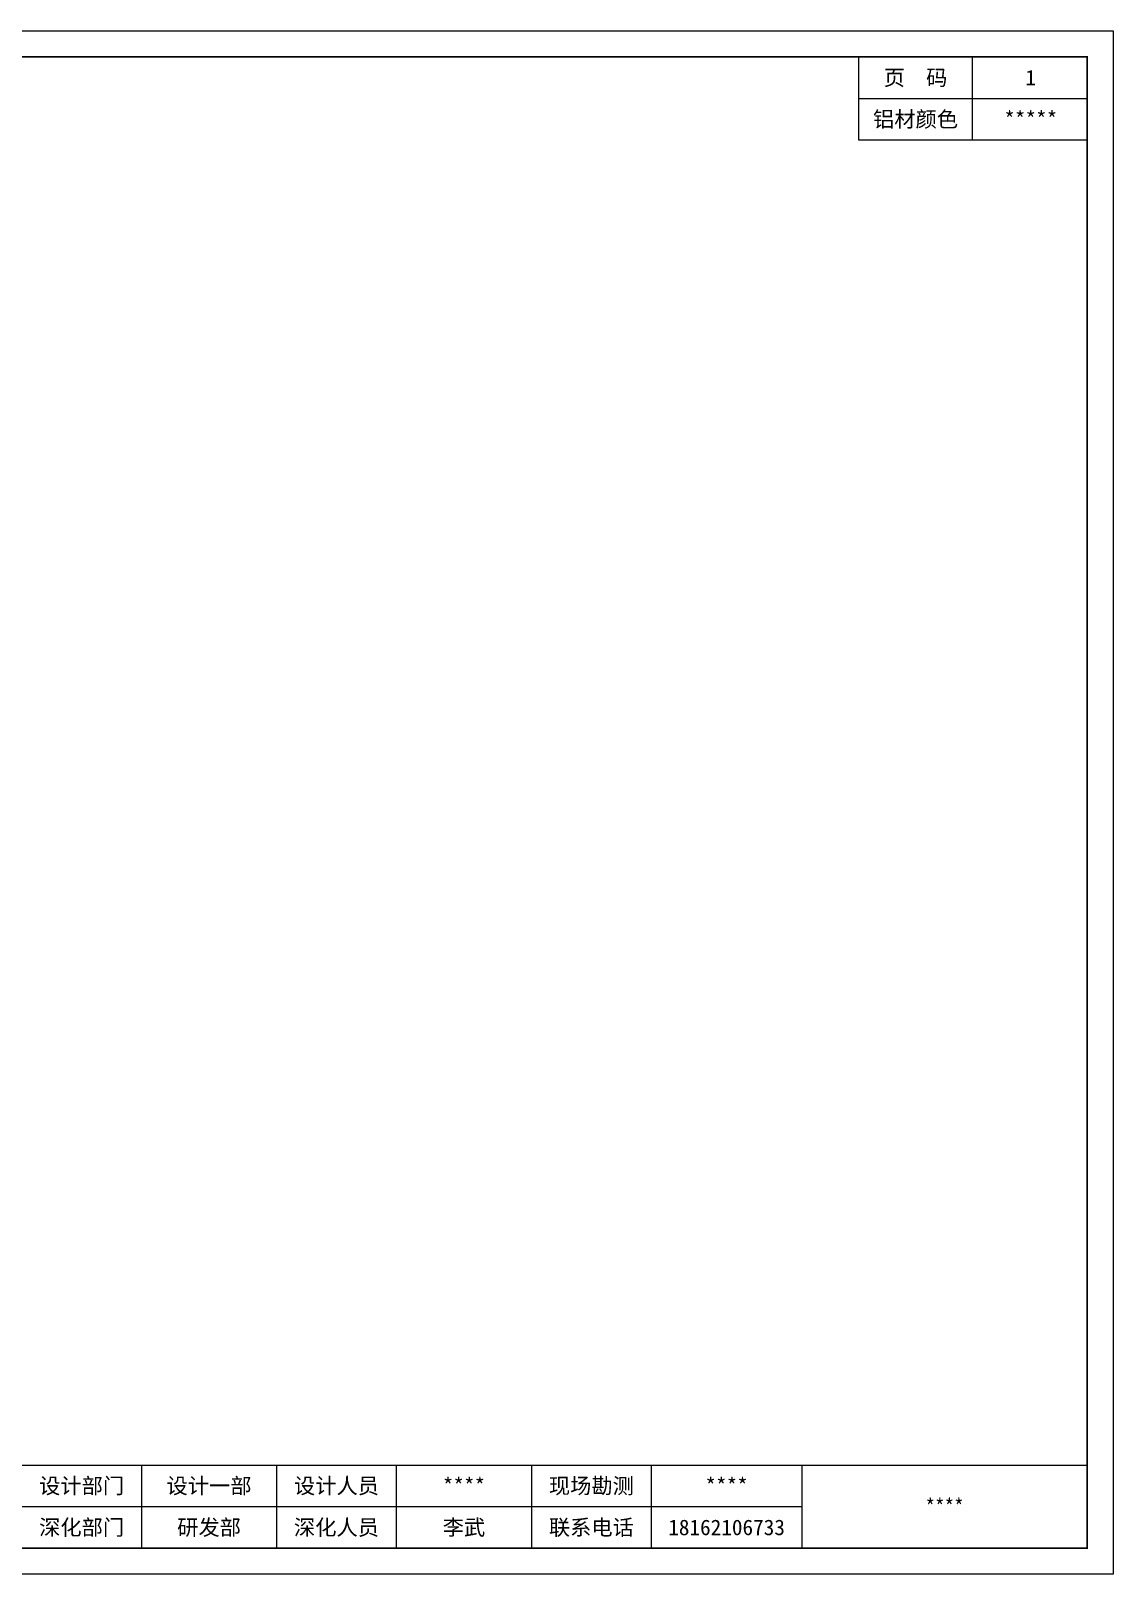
# Model space of a CAD drawing. Header units: millimetres. Extents: x 656 to 1522, y 1 to 298.
# Drawn here: x 867.9 to 1076.2, y 0.5 to 297.5 of the extents above; entities that cross this region are included whole.
import ezdxf
from ezdxf.enums import TextEntityAlignment as Align

# ---------------------------------------------------------------- set-up
doc = ezdxf.new("R2010")
doc.units = ezdxf.units.MM
doc.header["$MEASUREMENT"] = 0
for name, color, linetype, lineweight in [('BF-图框', 125, 'Continuous', 15), ('BF-文字说明', 33, 'Continuous', 18), ('BF-电路', 6, 'Continuous', 9)]:
    doc.layers.add(name, color=color, linetype=linetype, lineweight=lineweight)
doc.styles.add('黑体', font='simhei.ttf', dxfattribs={"width": 0.7})

# ---------------------------------------------------------------- blocks, each defined once
blk = doc.blocks.new('BFA3H')
at = {"layer": 'BF-图框'}
for p, q in [((415, 292), (5, 292)), ((415, 5), (415, 292)), ((5, 5), (415, 5))]:
    blk.add_line(p, q, dxfattribs=at)
at = {"layer": 'BF-图框', "lineweight": 9}
for p, q in [((392.95, 276), (392.95, 292)), ((371, 284), (415, 284)), ((5, 21), (415, 21)), ((233.02, 21), (233.02, 5)), ((259.04, 21), (259.04, 5)), ((282.06, 21), (282.06, 5)), ((308.09, 21), (308.09, 5)), ((331.11, 21), (331.11, 5)), ((360.13, 21), (360.13, 5)), ((83.2, 13), (360.13, 13))]:
    blk.add_line(p, q, dxfattribs=at)
at = {"layer": 'BF-图框', "const_width": 0.322}
blk.add_lwpolyline([(415, 292), (415, 5), (5, 5), (5, 292)], close=True, dxfattribs=at)
at = {"layer": 'BF-图框', "lineweight": 9}
blk.add_lwpolyline([(371, 292), (371, 276), (414.91, 276)], dxfattribs=at)
at = {"layer": 'BF-电路', "color": 6, "ltscale": 2}
blk.add_lwpolyline([(420, 297), (420, 0), (0, 0), (0, 297)], close=True, dxfattribs=at)
at = {"layer": 'BF-图框', "lineweight": 9, "style": '黑体'}
for s, p in [('页  码', (381.98, 288)), ('铝材颜色', (381.98, 280)), ('设计部门', (221.51, 17)), ('设计人员', (270.55, 17)), ('现场勘测', (319.6, 17)), ('深化部门', (221.51, 9)), ('深化人员', (270.55, 9)), ('联系电话', (319.6, 9))]:
    blk.add_text(s, height=3, dxfattribs=at).set_placement(p, align=Align.MIDDLE_CENTER)
at = {"layer": 'BF-文字说明', "style": '黑体'}
for tag, p in [('页码', (404.15, 288)), ('铝材颜色', (404.15, 280)), ('设计部门', (246.03, 17)), ('设计人员', (295.07, 17)), ('现场勘测', (345.62, 17)), ('日期', (187.97, 9)), ('深化部门', (246.03, 9)), ('图纸深化', (295.07, 9)), ('联系电话', (345.62, 9))]:
    blk.add_attdef(tag, text='', height=3, dxfattribs=at).set_placement(p, align=Align.MIDDLE_CENTER)
blk.add_attdef('工程名称', text='', height=3, dxfattribs=at).set_placement((112.47, 14.63), align=Align.BOTTOM_LEFT)
at = {"layer": 'BF-文字说明', "style": '黑体', "width": 0.9}
blk.add_attdef('图名', text='', height=3, dxfattribs=at).set_placement((387.56, 13), align=Align.MIDDLE_CENTER)
at = {"layer": 'BF-文字说明', "style": '黑体'}
blk.add_attdef('比例', text='', height=3, dxfattribs=at).set_placement((122.21, 9), align=Align.MIDDLE_LEFT)

msp = doc.modelspace()

# ---------------------------------------------------------------- block references
at = {"layer": 'BF-图框'}
ref = msp.add_blockref('BFA3H', (656.18, 0.54), dxfattribs=at)
ref.add_attrib('页码', '1', dxfattribs={"layer": 'BF-文字说明', "height": 3, "style": '黑体'}).set_placement((1060.33, 288.54), align=Align.MIDDLE_CENTER)
ref.add_attrib('铝材颜色', '*****', dxfattribs={"layer": 'BF-文字说明', "height": 3, "style": '黑体'}).set_placement((1060.33, 280.54), align=Align.MIDDLE_CENTER)
ref.add_attrib('图名', '****', dxfattribs={"layer": 'BF-文字说明', "height": 3, "style": '黑体', "width": 0.9}).set_placement((1043.75, 13.54), align=Align.MIDDLE_CENTER)
ref.add_attrib('现场勘测', '****', dxfattribs={"layer": 'BF-文字说明', "height": 3, "style": '黑体'}).set_placement((1001.8, 17.54), align=Align.MIDDLE_CENTER)
ref.add_attrib('设计人员', '****', dxfattribs={"layer": 'BF-文字说明', "height": 3, "style": '黑体'}).set_placement((951.26, 17.54), align=Align.MIDDLE_CENTER)
ref.add_attrib('图纸深化', '李武', dxfattribs={"layer": 'BF-文字说明', "height": 3, "style": '黑体'}).set_placement((951.26, 9.54), align=Align.MIDDLE_CENTER)
ref.add_attrib('联系电话', '18162106733', dxfattribs={"layer": 'BF-文字说明', "height": 3, "style": '黑体'}).set_placement((1001.8, 9.54), align=Align.MIDDLE_CENTER)
ref.add_attrib('设计部门', '设计一部', dxfattribs={"layer": 'BF-文字说明', "height": 3, "style": '黑体'}).set_placement((902.21, 17.54), align=Align.MIDDLE_CENTER)
ref.add_attrib('深化部门', '研发部', dxfattribs={"layer": 'BF-文字说明', "height": 3, "style": '黑体'}).set_placement((902.21, 9.54), align=Align.MIDDLE_CENTER)

doc.saveas('drawing.dxf')
